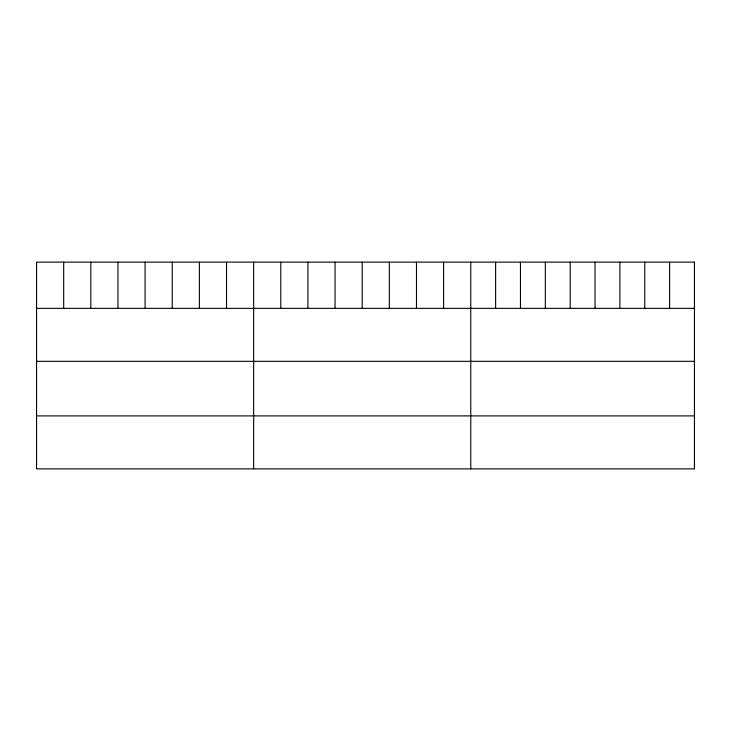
<?xml version="1.0" encoding="UTF-8"?>
<svg xmlns="http://www.w3.org/2000/svg" width="731" height="731" viewBox="0 0 731 731"><rect width="100%" height="100%" fill="white"/><g stroke="black" fill="none" stroke-linecap="round" stroke-linejoin="round"><path stroke-width="1.1" d="M36.55 308.354L694.45 308.354M36.55 361.324L694.45 361.324M36.55 415.902L694.45 415.902M669.596 262.127L669.596 308.354M644.742 262.127L644.742 308.354M619.888 262.127L619.888 308.354M595.034 262.127L595.034 308.354M570.18 262.127L570.18 308.354M545.326 262.127L545.326 308.354M520.472 262.127L520.472 308.354M495.618 262.127L495.618 308.354M470.764 262.127L470.764 468.873M443.626 262.127L443.626 308.354M416.487 262.127L416.487 308.354M389.349 262.127L389.349 308.354M362.21 262.127L362.21 308.354M335.072 262.127L335.072 308.354M307.934 262.127L307.934 308.354M280.795 262.127L280.795 308.354M253.657 262.127L253.657 468.873M226.519 262.127L226.519 308.354M199.38 262.127L199.38 308.354M172.242 262.127L172.242 308.354M145.103 262.127L145.103 308.354M117.965 262.127L117.965 308.354M90.827 262.127L90.827 308.354M63.688 262.127L63.688 308.354M694.45 262.127L36.55 262.127L36.55 468.873L694.45 468.873L694.45 262.127"/></g></svg>
